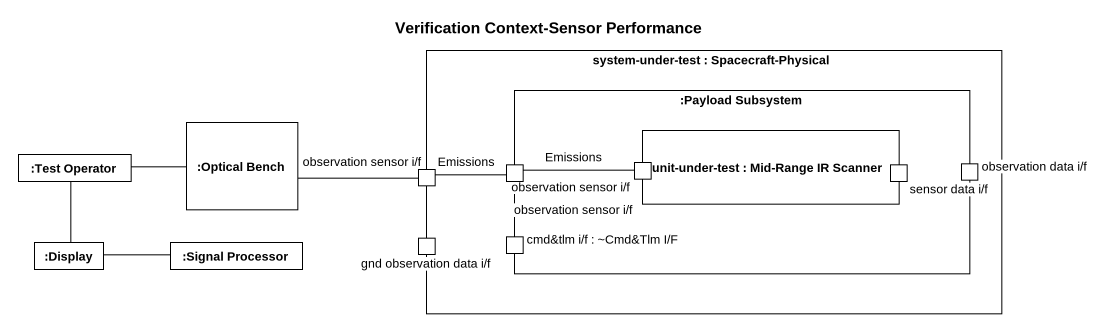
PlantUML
@startuml
title Verification Context-Sensor Performance
rectangle "system-under-test : Spacecraft-Physical" as system_under_test {
  rectangle ":Payload Subsystem" as Payload_Subsystem {
    rectangle "unit-under-test : Mid-Range IR Scanner" as unit_under_test {
      port "observation sensor i/f" as observation_sensor_i_f_3
      port "sensor data i/f" as sensor_data_i_f
    }
    port "observation sensor i/f" as observation_sensor_i_f_2
    port "observation data i/f" as observation_data_i_f
    port "cmd&tlm i/f : ~Cmd&Tlm I/F" as cmd_tlm_i_f_Cmd_Tlm_I_F
  }
  port "observation sensor i/f" as observation_sensor_i_f
  port "gnd observation data i/f" as gnd_observation_data_i_f
}
rectangle ":Optical Bench" as Optical_Bench
rectangle ":Test Operator" as Test_Operator
rectangle ":Display" as Display
rectangle ":Signal Processor" as Signal_Processor
Optical_Bench -right- observation_sensor_i_f
Test_Operator -right- Optical_Bench
Test_Operator -- Display
observation_sensor_i_f -right- observation_sensor_i_f_2 : Emissions
observation_sensor_i_f_2 -right- observation_sensor_i_f_3 : Emissions
Display -right- Signal_Processor
@enduml
